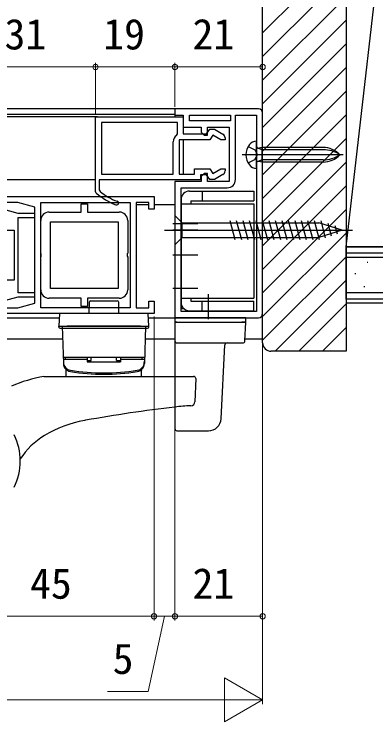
# Model space of a CAD drawing. Units: millimetres, scale not verified. Extents: x -525 to 525, y -783 to 779.
# Drawn here: x 247.1 to 333.7, y -696.5 to -527.2 of the extents above; entities that cross this region are included whole.
import ezdxf
from ezdxf.enums import TextEntityAlignment as Align

# ---------------------------------------------------------------- set-up
doc = ezdxf.new("R2010")
doc.units = ezdxf.units.MM
doc.header["$LTSCALE"] = 4
for name, color, linetype in [('0-2_YKK_11', 7, 'Continuous'), ('0-4_YKK_12', 2, 'Continuous'), ('0-5_YKK_13', 4, 'Continuous'), ('0-9_YSS_K', 3, 'Continuous'), ('0-A_YSS_KE', 3, 'Continuous')]:
    doc.layers.add(name, color=color, linetype=linetype)
doc.layers.add('0-7_YKK_D', color=6, linetype='Continuous', lineweight=18)
doc.styles.add('ＭＳ ゴシック', font='')
doc.styles.get('ＭＳ ゴシック').set_extended_font_data('MS Gothic')

msp = doc.modelspace()

# ---------------------------------------------------------------- linework, layer by layer
at = {"layer": '0-2_YKK_11'}
msp.add_line((306.606, -598.872), (306.606, -550.872), dxfattribs=at)
for points in [[(305.606, -549.872), (285.606, -549.872), (285.606, -551.372), (287.606, -551.372), (287.606, -554.272), (291.906, -554.272), (291.906, -555.472), (292.606, -556.172), (293.406, -556.172), (293.406, -554.272), (298.606, -554.272), (298.606, -567.272), (293.406, -567.272), (293.406, -565.372), (292.606, -565.372), (291.906, -566.072), (291.906, -567.272), (285.606, -567.272), (285.606, -599.872), (305.606, -599.872)], [(266.776, -570.023), (266.606, -569.648), (266.606, -551.772), (287.606, -551.772), (287.606, -555.872), (293.206, -555.872), (293.977, -554.772), (295.069, -554.772), (297.106, -555.948)], [(305.106, -551.372), (305.106, -598.372), (287.106, -598.372), (287.106, -568.772), (291.906, -568.772), (298.106, -568.772)], [(300.106, -566.772), (300.106, -551.372), (305.106, -551.372)], [(286.206, -553.172), (268.006, -553.172), (268.006, -565.472), (285.206, -565.472), (285.206, -557.772)], [(285.998, -556.229), (286.206, -555.822), (286.206, -553.172)], [(297.606, -556.814), (297.606, -557.272), (296.599, -557.272), (294.702, -556.176), (293.935, -557.272), (286.606, -557.272), (286.606, -565.472), (290.306, -565.472), (290.306, -564.272), (293.935, -564.272), (294.702, -565.367), (296.599, -564.272), (297.606, -564.272), (297.606, -564.73)], [(291.706, -566.872), (267.506, -566.872), (267.506, -569.234), (267.687, -569.619)], [(297.106, -565.596), (295.069, -566.772), (293.977, -566.772), (293.206, -565.672), (291.706, -565.672), (291.706, -566.872)], [(235.606, -570.872), (280.606, -570.872), (280.606, -573.872), (279.406, -573.872), (279.406, -572.272), (276.306, -572.272), (276.306, -588.631), (276.306, -597.472), (279.406, -597.472), (279.406, -595.872), (280.606, -595.872), (280.606, -598.872), (235.606, -598.872)], [(239.106, -597.472), (248.001, -597.472), (252.106, -596.372), (252.106, -573.372), (248.001, -572.272), (239.106, -572.272)], [(255.506, -574.572), (263.156, -574.572), (263.156, -572.572), (264.656, -572.572), (264.656, -574.572), (272.306, -574.572)], [(253.506, -593.172), (253.506, -585.33), (253.626, -585.147), (253.626, -584.597), (253.506, -584.414), (253.506, -576.572)], [(274.306, -576.572), (274.306, -584.414), (274.186, -584.597), (274.186, -585.147), (274.306, -585.33), (274.306, -593.172)], [(272.306, -595.172), (264.656, -595.172), (264.656, -597.172), (263.156, -597.172), (263.156, -595.172), (255.506, -595.172)]]:
    msp.add_lwpolyline(points, dxfattribs=at)
for points in [[(289.106, -551.372), (298.906, -551.372), (298.906, -552.772), (289.106, -552.772)], [(248.106, -593.862), (248.106, -575.881), (252.106, -575.881), (252.106, -574.881), (248.106, -574.881), (240.606, -572.872), (239.606, -572.872), (239.606, -574.072), (237.106, -574.072), (237.106, -580.372), (239.106, -580.372), (239.106, -578.872), (247.106, -578.872), (247.106, -590.872), (239.106, -590.872), (239.106, -589.372), (237.106, -589.372), (237.106, -595.672), (239.606, -595.672), (239.606, -596.872), (240.606, -596.872), (248.106, -594.862), (252.106, -594.862), (252.106, -593.862)], [(253.506, -597.472), (253.506, -572.272), (274.906, -572.272), (274.906, -588.75), (274.906, -597.472)], [(255.806, -576.872), (272.006, -576.872), (272.006, -592.872), (255.806, -592.872)]]:
    msp.add_lwpolyline(points, close=True, dxfattribs=at)
for centre, radius, start, end in [((305.606, -550.872), 1, 0.00001, 89.99999), ((287.106, -557.772), 1.9, 125.68531, 179.99999), ((296.606, -556.814), 1, 360, 60.00002), ((296.606, -564.73), 1, 299.99998, 0), ((298.106, -566.772), 2, 270.00001, 359.99999), ((276.696, -558.773), 15, 228.5951, 249.7334), ((276.696, -558.773), 14.1, 230.28516, 249.73341), ((271.656, -572.422), 0.45, 249.73339, 69.73341), ((255.506, -576.572), 2, 90.00001, 179.99999), ((272.306, -576.572), 2, 0.00001, 89.99999), ((255.506, -593.172), 2, 180.00001, 269.99999), ((272.306, -593.172), 2, 270.00001, 359.99999), ((305.606, -598.872), 1, 270.00001, 359.99999)]:
    msp.add_arc(centre, radius, start, end, dxfattribs=at)
at = {"layer": '0-4_YKK_12'}
for p, q in [((285.606, -549.872), (156.28, -549.872)), ((285.606, -549.872), (285.605, -551.772)), ((285.606, -551.272), (156.28, -551.272)), ((267.086, -551.772), (156.28, -551.774)), ((287.606, -557.272), (287.605, -565.472)), ((266.606, -566.872), (234.608, -566.872)), ((279.406, -572.872), (276.306, -572.872)), ((285.606, -572.872), (280.606, -572.872)), ((156.28, -599.872), (257.806, -599.872)), ((279.406, -599.872), (285.606, -599.872))]:
    msp.add_line(p, q, dxfattribs=at)
at = {"layer": '0-5_YKK_13'}
for p, q in [((306.506, -559.654), (305.434, -559.262)), ((306.506, -559.126), (305.702, -559.283)), ((321.081, -559.126), (306.506, -559.126)), ((306.506, -562.618), (306.506, -559.126)), ((321.081, -559.654), (306.506, -559.654)), ((325.885, -560.872), (301.732, -560.872)), ((305.106, -564.122), (305.106, -562.951)), ((306.506, -562.089), (305.434, -562.482)), ((306.506, -562.618), (305.702, -562.461)), ((321.081, -562.089), (306.506, -562.089)), ((321.081, -562.618), (306.506, -562.618)), ((292.106, -569.572), (292.106, -571.872)), ((287.106, -571.572), (287.106, -597.672)), ((289.406, -571.872), (289.406, -572.572)), ((289.406, -571.872), (304.506, -571.872)), ((287.106, -572.572), (304.506, -572.572)), ((304.506, -572.572), (304.506, -595.172)), ((285.606, -575.372), (287.356, -577.122)), ((287.356, -577.122), (320.056, -577.122)), ((298.745, -576.572), (299.978, -581.172)), ((300.298, -576.572), (301.531, -581.172)), ((301.851, -576.572), (303.083, -581.172)), ((303.404, -576.572), (304.636, -581.172)), ((304.957, -576.572), (306.189, -581.172)), ((306.51, -576.572), (307.742, -581.172)), ((308.063, -576.572), (309.295, -581.172)), ((309.615, -576.572), (310.848, -581.172)), ((311.168, -576.572), (312.401, -581.172)), ((312.721, -576.572), (313.954, -581.172)), ((314.274, -576.572), (315.507, -581.172)), ((315.827, -576.572), (317.06, -581.172)), ((317.38, -576.572), (318.613, -581.172)), ((318.933, -576.572), (320.166, -581.172)), ((325.606, -578.872), (320.056, -577.122)), ((320.518, -576.691), (321.596, -580.713)), ((283.106, -578.872), (328.106, -578.872)), ((291.106, -577.372), (285.106, -577.372)), ((291.106, -578.872), (285.106, -578.872)), ((325.606, -578.872), (320.056, -580.622)), ((325.606, -578.872), (320.056, -580.622)), ((322.214, -577.225), (323.027, -580.262)), ((323.91, -577.76), (324.459, -579.81)), ((287.356, -580.622), (320.056, -580.622)), ((291.106, -584.872), (285.106, -584.872)), ((291.106, -592.872), (285.106, -592.872)), ((265.431, -595.772), (271.782, -595.772)), ((287.106, -595.172), (304.506, -595.172)), ((293.606, -594.172), (293.606, -600.172)), ((265.106, -598.872), (265.131, -596.069)), ((272.082, -596.069), (272.106, -598.872)), ((292.106, -598.172), (292.106, -595.872)), ((257.99, -598.872), (257.806, -601.872)), ((259.986, -598.872), (257.99, -598.872)), ((277.227, -598.872), (259.986, -598.872)), ((287.106, -597.672), (287.783, -597.672)), ((285.606, -600.872), (285.606, -605.372)), ((286.106, -600.872), (285.606, -600.872)), ((286.106, -600.872), (301.608, -600.872)), ((257.806, -601.872), (259.804, -601.872)), ((257.826, -602.098), (257.806, -601.872)), ((258.125, -602.372), (259.806, -602.372)), ((258.606, -601.872), (258.919, -610.828)), ((258.606, -601.872), (278.606, -601.872)), ((277.408, -601.872), (259.804, -601.872)), ((259.806, -602.372), (277.406, -602.372)), ((261.348, -602.377), (261.348, -602.372)), ((275.865, -602.372), (275.865, -602.377)), ((277.406, -602.372), (279.088, -602.372)), ((277.408, -601.872), (279.406, -601.872)), ((278.606, -601.872), (278.294, -610.828)), ((279.387, -602.098), (279.406, -601.872)), ((286.106, -605.872), (301.371, -605.872)), ((301.371, -605.872), (301.87, -605.872)), ((296.655, -624.029), (297.582, -606.346)), ((278.344, -609.372), (258.868, -609.372)), ((259.406, -609.872), (259.406, -609.372)), ((264.606, -609.372), (259.406, -609.372)), ((265.606, -610.052), (265.606, -609.372)), ((271.606, -610.052), (271.606, -609.372)), ((272.606, -609.372), (272.606, -610.372)), ((277.807, -609.372), (272.606, -609.372)), ((277.807, -609.872), (277.807, -609.372)), ((264.606, -609.872), (258.908, -609.872)), ((258.908, -609.872), (258.931, -610.518)), ((264.606, -610.052), (265.606, -610.052)), ((271.606, -610.052), (272.606, -610.052)), ((278.304, -609.872), (272.606, -609.872)), ((278.304, -609.872), (278.282, -610.518)), ((259.606, -613.872), (259.606, -612.378)), ((277.606, -613.872), (277.606, -612.378)), ((254.244, -613.872), (290.089, -613.872)), ((290.588, -614.389), (290.394, -619.946)), ((264.217, -624.381), (264.005, -624.422)), ((285.606, -626.35), (285.606, -626.372)), ((286.106, -626.872), (292.781, -626.872)), ((292.781, -626.872), (293.659, -626.872)), ((248.606, -634.122), (248.606, -633.611))]:
    msp.add_line(p, q, dxfattribs=at)
for points in [[(305.106, -562.951), (305.106, -558.792), (305.106, -557.622)], [(303.114, -558.922), (304.743, -559.727), (305.351, -560.872)], [(303.114, -562.822), (304.743, -562.017), (305.351, -560.872)], [(289.106, -569.572), (304.506, -569.572), (304.506, -571.872)], [(285.606, -575.372), (285.606, -582.372), (287.356, -580.622), (287.356, -577.122)], [(289.406, -595.172), (289.406, -595.872), (304.506, -595.872)], [(289.106, -598.172), (304.506, -598.172), (304.506, -595.872)], [(279.406, -601.872), (279.223, -598.872), (277.227, -598.872)], [(302.369, -605.398), (302.606, -600.872), (301.608, -600.872)], [(285.606, -605.372), (285.606, -606.319), (285.606, -624.003), (285.606, -626.35)], [(264.606, -609.372), (264.606, -610.372), (272.606, -610.372)]]:
    msp.add_lwpolyline(points, dxfattribs=at)
msp.add_lwpolyline([(285.606, -600.872), (302.606, -600.872), (302.606, -599.872), (285.606, -599.872)], close=True, dxfattribs=at)
for centre, radius, start, end in [((306.606, -560.872), 4, 142.75222, 217.24778), ((305.094, -559.722), 2.1, 89.66036, 142.75222), ((305.606, -558.792), 0.5, 180, 281.05172), ((321.081, -564.639), 5.513, 43.10467, 90), ((321.081, -566.917), 7.263, 56.3423, 90), ((321.081, -557.104), 5.513, 270, 316.89533), ((321.081, -554.826), 7.263, 270, 303.6577), ((305.094, -562.022), 2.1, 217.24889, 270.33651), ((305.606, -562.951), 0.5, 78.94828, 180), ((289.106, -571.572), 2, 90, 180), ((265.431, -596.072), 0.3, 90, 179.5), ((271.782, -596.072), 0.3, 0.5, 90), ((289.106, -596.172), 2, 180, 270), ((258.125, -602.072), 0.3, 185, 270), ((279.088, -602.072), 0.3, 270, 355), ((286.106, -605.372), 0.5, 180, 270), ((298.081, -606.372), 0.5, 90, 177), ((301.87, -605.372), 0.5, 270, 357), ((260.918, -610.758), 2, 182, 260.87872), ((260.93, -610.448), 2, 182, 260.89292), ((276.283, -610.448), 2, 279.10708, 358), ((276.295, -610.758), 2, 279.12128, 358), ((259.356, -612.378), 0.25, 0, 46.05064), ((268.606, -562.872), 50.5, 260.87872, 279.12128), ((268.606, -562.56), 50.5, 260.89292, 279.10708), ((277.856, -612.378), 0.25, 133.94936, 180), ((259.966, -646.372), 33, 99.98655, 114.10382), ((290.089, -614.372), 0.5, 358, 90), ((325.806, -965.872), 347, 96.65301, 100.22358), ((291.397, -670.872), 50, 92.24995, 96.65301), ((289.395, -619.911), 1, 272.24995, 358), ((268.896, -651.992), 28, 100.06111, 121.25004), ((293.659, -623.872), 3, 270, 357), ((234.575, -634.129), 14.031, 0, 26.48104), ((286.106, -626.372), 0.5, 180, 270), ((263.026, -642.802), 17.1, 120.40967, 147.48757), ((234.575, -634.122), 14.031, 333.51896, 0)]:
    msp.add_arc(centre, radius, start, end, dxfattribs=at)
at = {"layer": '0-7_YKK_D'}
for p, q in [((235.606, -539.872), (266.606, -539.872)), ((266.606, -551.272), (266.606, -538.872)), ((266.606, -551.272), (266.606, -538.872)), ((285.608, -539.872), (266.606, -539.872)), ((285.606, -549.372), (285.606, -538.872)), ((306.606, -539.872), (285.606, -539.872)), ((285.608, -549.333), (285.608, -538.872)), ((280.606, -599.572), (280.606, -672.257)), ((280.606, -599.572), (280.606, -672.257)), ((285.606, -600.372), (285.606, -672.257)), ((285.606, -600.372), (285.606, -672.257)), ((306.606, -599.872), (306.606, -672.257)), ((306.606, -599.872), (306.606, -692.257)), ((280.606, -671.257), (235.606, -671.257)), ((285.606, -671.257), (280.606, -671.257)), ((306.606, -671.257), (285.606, -671.257)), ((306.606, -691.257), (297.513, -686.007)), ((297.513, -686.007), (297.513, -696.507)), ((296.106, -691.257), (25.288, -691.257)), ((306.606, -691.257), (288.42, -691.257)), ((306.606, -691.257), (297.513, -696.507))]:
    msp.add_line(p, q, dxfattribs=at)
msp.add_lwpolyline([(283.106, -671.257), (279.24, -689.257), (269.444, -689.257)], dxfattribs=at)
for centre in [(266.606, -539.872), (266.606, -539.872), (285.606, -539.872), (285.608, -539.872), (306.606, -539.872), (280.606, -671.257), (280.606, -671.257), (285.606, -671.257), (285.606, -671.257), (306.606, -671.257)]:
    msp.add_circle(centre, 0.637, dxfattribs=at)
at = {"layer": '0-9_YSS_K'}
for p, q in [((326.606, -582.872), (335.606, -504.872)), ((306.606, -531.705), (326.606, -511.705)), ((306.606, -537.362), (326.606, -517.362)), ((306.606, -543.019), (326.606, -523.019)), ((306.606, -548.676), (326.606, -528.676)), ((306.606, -554.333), (326.606, -534.333)), ((306.606, -559.99), (326.606, -539.99)), ((306.606, -565.646), (326.606, -545.646)), ((306.606, -571.303), (326.606, -551.303)), ((306.606, -576.96), (326.606, -556.96)), ((306.606, -582.617), (326.606, -562.617)), ((306.606, -588.274), (326.606, -568.274)), ((306.606, -593.931), (326.606, -573.931)), ((306.606, -599.587), (326.606, -579.587)), ((306.606, -605.244), (326.606, -585.244)), ((493.109, -584.372), (326.606, -584.372)), ((331.597, -586.559), (331.797, -586.559)), ((328.696, -589.266), (328.896, -589.266)), ((309.635, -607.872), (326.606, -590.901)), ((330.824, -592.361), (331.024, -592.361)), ((493.109, -593.872), (326.606, -593.872)), ((315.292, -607.872), (326.606, -596.558)), ((493.109, -596.372), (326.606, -596.372)), ((320.949, -607.872), (326.606, -602.215)), ((156.28, -604.872), (258.711, -604.872)), ((278.502, -604.872), (285.606, -604.872)), ((302.397, -604.872), (306.606, -604.872))]:
    msp.add_line(p, q, dxfattribs=at)
msp.add_lwpolyline([(335.606, -582.872), (335.606, -504.872), (326.606, -504.872), (326.606, -582.872)], close=True, dxfattribs=at)
at = {"layer": '0-A_YSS_KE'}
for p, q in [((326.606, -595.372), (326.606, -582.872)), ((493.109, -582.872), (326.606, -582.872)), ((326.606, -585.372), (493.109, -585.372)), ((493.109, -595.372), (326.606, -595.372))]:
    msp.add_line(p, q, dxfattribs=at)
for points in [[(306.606, -605.872), (306.606, -519.872), (309.606, -519.872), (309.606, -507.872), (311.606, -505.872), (326.606, -505.872)], [(326.606, -505.872), (326.606, -607.872), (308.606, -607.872)]]:
    msp.add_lwpolyline(points, dxfattribs=at)
msp.add_arc((308.606, -605.872), 2, 180.00002, 270.00002, dxfattribs=at)

# ---------------------------------------------------------------- texts
at = {"layer": '0-7_YKK_D', "style": 'ＭＳ ゴシック'}
for s, p in [('31', (244.828, -537.872)), ('19', (268.465, -537.872)), ('21', (289.828, -537.872)), ('45', (250.947, -669.257)), ('21', (289.828, -669.257)), ('5', (270.706, -687.257))]:
    msp.add_text(s, height=7.331, dxfattribs=at).set_placement(p, align=Align.BOTTOM_LEFT)

doc.saveas('drawing.dxf')
